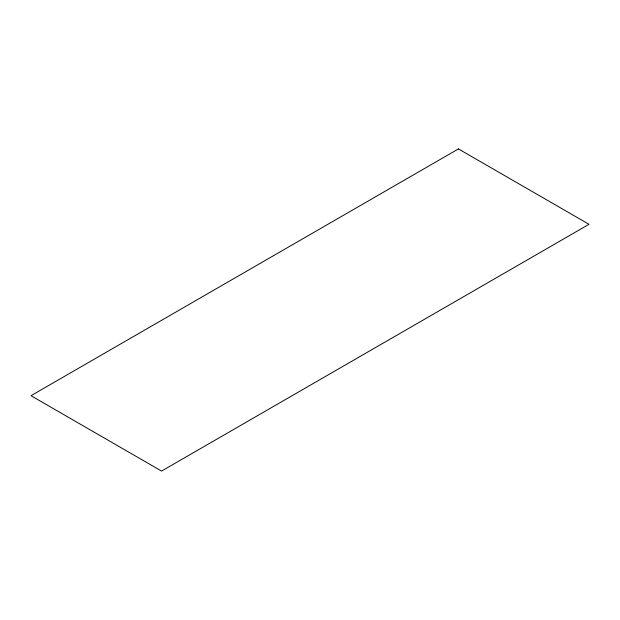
<?xml version="1.0" encoding="UTF-8"?>
<svg xmlns="http://www.w3.org/2000/svg" width="620" height="620" viewBox="0 0 620 620"><rect width="100%" height="100%" fill="white"/><g stroke="black" fill="none" stroke-linecap="round" stroke-linejoin="round"><path stroke-width="0.93" d="M458.436 148.924L31 395.7L161.564 471.076L589 224.301L458.436 148.924"/></g></svg>
